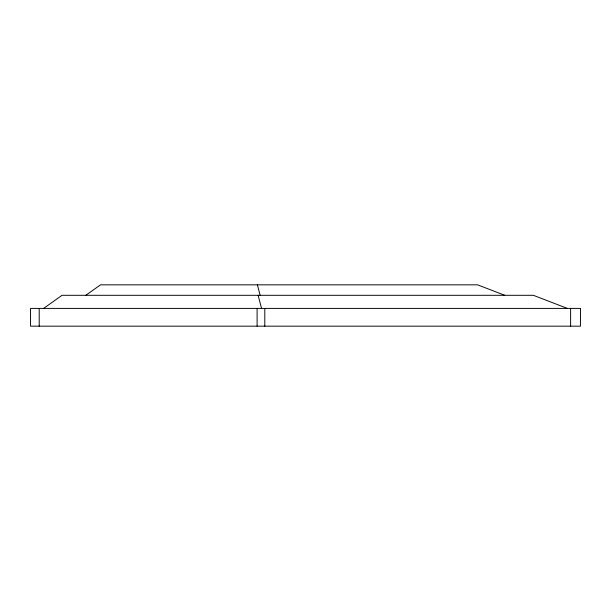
<?xml version="1.0" encoding="UTF-8"?>
<svg xmlns="http://www.w3.org/2000/svg" width="611" height="611" viewBox="0 0 611 611"><rect width="100%" height="100%" fill="white"/><g stroke="black" fill="none" stroke-linecap="round" stroke-linejoin="round"><path stroke-width="0.92" d="M43.641 308.402L62.017 295.304L533.357 295.304L567.359 308.402M85.815 295.304L100.51 284.833L477.588 284.833L504.785 295.304M257.399 284.833L260.133 295.304M258.125 295.304L261.546 308.402M570.613 308.402L570.613 326.167M264.8 308.402L264.8 326.167M257.101 308.402L257.101 326.167M39.203 308.402L39.203 326.167M580.45 308.402L30.55 308.402L30.55 326.167L580.45 326.167L580.45 308.402"/></g></svg>
